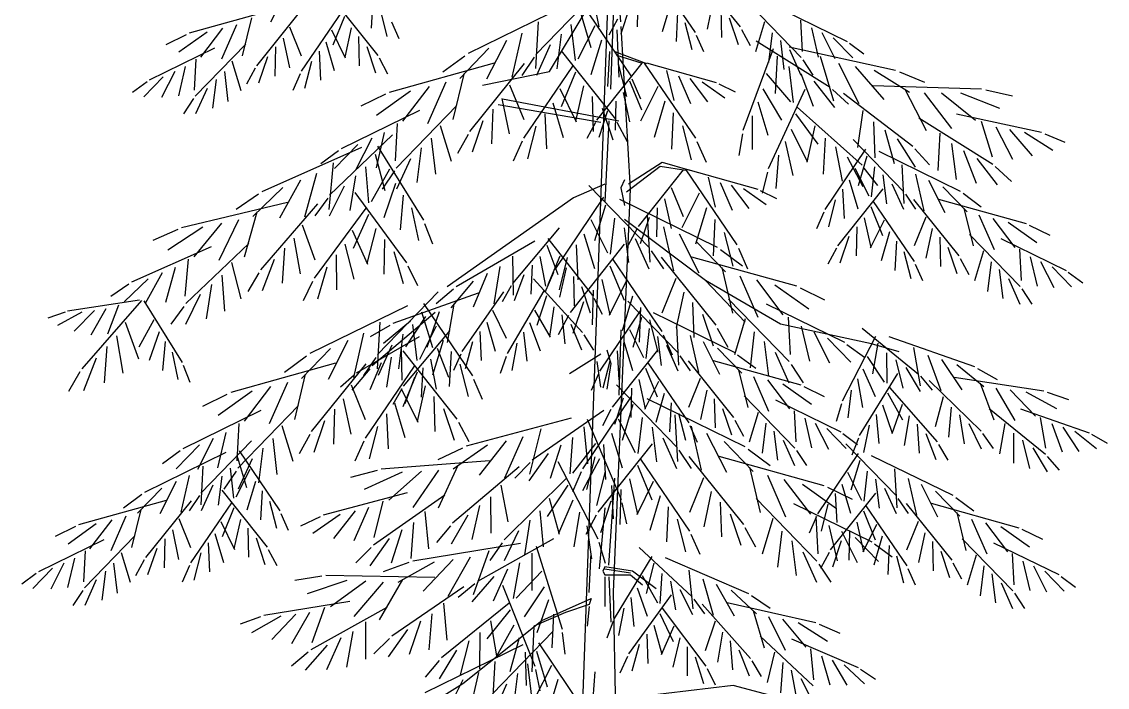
# Model space of a CAD drawing. Extents: x 128.8 to 141.8, y 43.7 to 68.9.
# Drawn here: x 129.47 to 140.26, y 50.96 to 57.57 of the extents above; entities that cross this region are included whole.
import ezdxf

# ---------------------------------------------------------------- set-up
doc = ezdxf.new("R2010")
doc.units = 0
doc.header["$LTSCALE"] = 0.5
doc.header["$MEASUREMENT"] = 0
doc.layers.get('0').update_dxf_attribs({"linetype": 'CONTINUOUS'})

msp = doc.modelspace()

# ---------------------------------------------------------------- linework, layer by layer
for p, q in [((134.8, 43.825), (135.371, 59.742)), ((135.426, 57.566), (135.348, 58.605)), ((135.759, 58.057), (136.167, 57.461)), ((136.159, 58.078), (136.612, 57.516)), ((135.328, 56.899), (135.367, 57.997)), ((132.11, 57.885), (131.946, 57.562)), ((135.186, 57.865), (134.583, 57.244)), ((132.563, 57.799), (133.012, 57.234)), ((132.964, 57.793), (132.948, 57.504)), ((134.883, 57.728), (133.91, 57.253)), ((135.041, 57.749), (135.525, 57.031)), ((135.166, 57.73), (135.209, 57.517)), ((135.515, 57.708), (135.427, 57.446)), ((135.597, 57.805), (135.589, 57.516)), ((135.923, 57.754), (135.838, 57.467)), ((136.346, 57.788), (136.284, 57.495)), ((136.718, 57.73), (137.22, 57.212)), ((132.008, 57.697), (131.139, 57.454)), ((131.757, 57.606), (131.666, 57.23)), ((132.258, 57.693), (131.806, 57.131)), ((132.659, 57.672), (132.251, 57.077)), ((132.683, 57.621), (132.566, 57.335)), ((133.037, 57.69), (133.104, 57.421)), ((134.72, 57.075), (135.073, 57.664)), ((135.022, 57.668), (135.129, 57.312)), ((135.989, 57.662), (135.976, 57.373)), ((136.42, 57.701), (136.429, 57.412)), ((136.502, 57.605), (136.592, 57.343)), ((137.028, 57.69), (137.676, 57.373)), ((131.47, 57.504), (131.25, 57.216)), ((131.608, 57.538), (131.459, 57.195)), ((132.137, 57.517), (132.253, 57.23)), ((132.552, 57.487), (132.69, 57.21)), ((132.748, 57.508), (132.684, 57.215)), ((133.15, 57.566), (133.222, 57.4)), ((134.606, 57.566), (134.581, 57.102)), ((134.931, 57.54), (134.973, 57.183)), ((135.168, 57.526), (135, 57.195)), ((135.393, 57.593), (135.308, 57.434)), ((135.387, 57.487), (135.407, 57.017)), ((135.427, 57.521), (135.52, 55.905)), ((136.064, 57.559), (136.133, 57.291)), ((136.625, 57.49), (136.711, 57.332)), ((136.855, 57.566), (136.766, 57.27)), ((137.212, 57.582), (137.229, 57.273)), ((137.32, 57.507), (137.387, 57.215)), ((131.109, 57.438), (130.906, 57.339)), ((131.316, 57.465), (131.035, 57.264)), ((132.072, 57.404), (132.134, 57.11)), ((132.821, 57.421), (132.829, 57.131)), ((134.29, 57.383), (134.093, 56.996)), ((134.445, 57.454), (134.344, 57.016)), ((134.833, 57.444), (134.79, 57.1)), ((135.235, 57.384), (135.13, 57.04)), ((136.177, 57.435), (136.25, 57.271)), ((136.772, 57.379), (137.506, 56.919)), ((136.93, 57.459), (136.895, 57.162)), ((137.012, 57.38), (137.048, 57.092)), ((137.423, 57.46), (137.554, 57.202)), ((137.538, 57.407), (137.731, 57.208)), ((131.39, 57.305), (130.742, 56.988)), ((131.7, 57.345), (131.198, 56.828)), ((131.998, 57.317), (131.989, 57.027)), ((132.429, 57.277), (132.442, 56.988)), ((132.495, 57.369), (132.58, 57.082)), ((132.903, 57.323), (132.991, 57.061)), ((134.117, 57.304), (133.828, 57.005)), ((134.725, 57.338), (134.588, 57.035)), ((134.834, 57.279), (135.373, 56.601)), ((135.314, 57.273), (135.296, 56.926)), ((135.367, 57.271), (135.681, 57.154)), ((136.941, 57.3), (136.641, 56.488)), ((137.099, 57.318), (138.157, 57.088)), ((137.102, 57.291), (137.216, 57.038)), ((137.698, 57.356), (137.843, 57.248)), ((131.206, 57.197), (131.189, 56.888)), ((131.563, 57.181), (131.652, 56.885)), ((131.916, 57.22), (131.826, 56.958)), ((132.354, 57.174), (132.285, 56.906)), ((133.025, 57.209), (133.11, 57.049)), ((133.878, 57.226), (133.66, 57.066)), ((134.565, 57.215), (134.445, 57.035)), ((135.642, 57.154), (135.387, 57.232)), ((136.979, 57.226), (136.959, 56.856)), ((137.235, 57.189), (137.336, 57.038)), ((137.407, 57.226), (137.541, 56.782)), ((130.995, 57.075), (130.864, 56.817)), ((131.098, 57.122), (131.031, 56.831)), ((131.488, 57.075), (131.523, 56.777)), ((131.793, 57.106), (131.707, 56.947)), ((134.168, 57.157), (133.125, 56.866)), ((134.468, 57.152), (133.925, 56.478)), ((134.054, 56.938), (134.72, 57.075)), ((134.948, 57.128), (134.459, 56.413)), ((134.978, 57.067), (134.836, 56.724)), ((135.635, 57.157), (135.186, 56.592)), ((135.402, 57.149), (135.483, 56.826)), ((135.66, 57.156), (136.17, 56.412)), ((135.681, 57.158), (136.376, 56.964)), ((135.882, 57.085), (135.955, 56.784)), ((137.097, 57.124), (137.141, 56.767)), ((137.589, 57.156), (137.792, 56.755)), ((137.757, 57.124), (138.04, 56.795)), ((137.944, 57.088), (138.295, 56.867)), ((138.195, 57.07), (138.445, 56.966)), ((130.72, 56.971), (130.575, 56.864)), ((130.88, 57.022), (130.687, 56.823)), ((131.406, 56.995), (131.37, 56.708)), ((132.241, 57.051), (132.168, 56.886)), ((133.688, 56.967), (133.508, 56.555)), ((133.866, 57.048), (133.757, 56.597)), ((135.515, 56.98), (135.633, 56.694)), ((135.537, 57), (135.624, 56.801)), ((136.001, 57.031), (136.121, 56.756)), ((136.112, 57.003), (136.287, 56.773)), ((136.235, 56.972), (136.46, 56.811)), ((136.401, 56.951), (136.563, 56.872)), ((136.87, 57.053), (137.112, 56.772)), ((137.215, 57.054), (137.339, 56.73)), ((137.346, 56.977), (137.55, 56.715)), ((131.316, 56.906), (131.202, 56.654)), ((133.088, 56.847), (132.844, 56.728)), ((133.337, 56.879), (132.999, 56.638)), ((133.522, 56.925), (133.258, 56.581)), ((134.322, 56.941), (134.462, 56.597)), ((134.82, 56.906), (134.985, 56.573)), ((135.055, 56.931), (134.978, 56.579)), ((135.45, 56.866), (135.515, 56.574)), ((135.794, 56.925), (135.622, 56.579)), ((136.839, 56.9), (137.023, 56.591)), ((137.254, 56.894), (136.892, 56.107)), ((137.53, 56.895), (137.689, 56.749)), ((137.639, 56.858), (138.327, 56.332)), ((137.93, 56.934), (139.011, 56.9)), ((138.249, 56.899), (138.462, 56.487)), ((138.441, 56.863), (138.714, 56.506)), ((138.612, 56.863), (138.95, 56.59)), ((138.802, 56.861), (139.188, 56.708)), ((139.052, 56.89), (139.317, 56.832)), ((131.183, 56.804), (131.082, 56.654)), ((133.798, 56.736), (133.195, 56.114)), ((135.23, 56.566), (134.21, 56.742)), ((134.244, 56.805), (134.319, 56.454)), ((134.25, 56.801), (135.407, 56.585)), ((134.752, 56.764), (134.854, 56.419)), ((135.143, 56.826), (135.152, 56.479)), ((135.377, 56.779), (135.37, 56.49)), ((135.865, 56.778), (135.758, 56.418)), ((136.789, 56.773), (136.889, 56.44)), ((133.426, 56.687), (132.648, 56.307)), ((134.155, 56.701), (134.144, 56.354)), ((134.672, 56.653), (134.688, 56.307)), ((135.296, 56.682), (135.208, 56.419)), ((135.241, 56.709), (135.347, 56.394)), ((135.948, 56.662), (135.932, 56.301)), ((136.733, 56.632), (136.731, 56.299)), ((137.164, 56.653), (137.383, 56.353)), ((137.178, 56.719), (137.824, 56.142)), ((137.831, 56.687), (137.778, 56.32)), ((138.762, 56.654), (139.608, 56.47)), ((133.204, 56.558), (133.185, 56.187)), ((133.633, 56.538), (133.74, 56.183)), ((134.057, 56.585), (133.949, 56.271)), ((134.583, 56.53), (134.5, 56.208)), ((135.174, 56.567), (135.089, 56.408)), ((135.309, 56.585), (135.269, 55.781)), ((135.387, 56.571), (135.489, 56.38)), ((136.041, 56.534), (136.127, 56.198)), ((137.356, 56.534), (137.275, 56.172)), ((137.939, 56.574), (137.95, 56.215)), ((138.389, 56.612), (139.123, 56.153)), ((139.008, 56.581), (139.115, 56.226)), ((139.154, 56.525), (139.317, 56.204)), ((133.159, 56.444), (132.533, 55.845)), ((132.952, 56.411), (132.794, 56.101)), ((133.076, 56.468), (132.995, 56.118)), ((133.543, 56.411), (133.585, 56.053)), ((133.91, 56.448), (133.806, 56.258)), ((136.637, 56.455), (136.6, 56.241)), ((137.121, 56.502), (137.28, 56.18)), ((137.456, 56.413), (137.439, 56.054)), ((138.05, 56.494), (138.144, 56.159)), ((138.596, 56.46), (138.577, 56.089)), ((139.288, 56.499), (139.515, 56.236)), ((139.438, 56.47), (139.719, 56.293)), ((139.639, 56.456), (139.838, 56.373)), ((132.851, 56.318), (131.862, 55.879)), ((132.813, 56.348), (132.582, 56.109)), ((133.01, 56.333), (133.467, 55.597)), ((133.445, 56.315), (133.402, 55.97)), ((134.447, 56.382), (134.359, 56.184)), ((136.183, 56.379), (136.275, 56.173)), ((137.061, 56.38), (137.135, 56.04)), ((137.858, 56.301), (137.454, 55.702)), ((137.56, 56.325), (137.627, 55.984)), ((137.736, 56.397), (138.239, 55.88)), ((138.173, 56.405), (138.353, 56.125)), ((138.349, 56.306), (138.495, 56.146)), ((138.714, 56.358), (138.759, 56.001)), ((132.622, 56.286), (132.447, 56.157)), ((132.988, 56.253), (133.081, 55.893)), ((133.336, 56.208), (133.2, 55.905)), ((136.994, 56.243), (136.966, 55.912)), ((137.676, 56.226), (137.833, 55.933)), ((137.873, 56.233), (137.784, 55.937)), ((137.989, 56.283), (138.799, 55.887)), ((138.832, 56.288), (138.956, 55.964)), ((138.963, 56.21), (139.167, 55.949)), ((132.568, 56.166), (132.526, 55.704)), ((132.892, 56.128), (132.921, 55.77)), ((133.128, 56.105), (132.948, 55.781)), ((133.177, 56.086), (133.057, 55.906)), ((135.485, 55.879), (135.818, 56.134)), ((135.505, 55.958), (135.838, 56.173)), ((136.047, 56.098), (135.598, 55.533)), ((135.818, 56.134), (136.073, 56.095)), ((135.838, 56.173), (136.113, 56.095)), ((136.072, 56.098), (136.581, 55.353)), ((136.093, 56.099), (136.788, 55.905)), ((137.752, 56.115), (137.891, 55.839)), ((137.843, 56.114), (137.976, 55.943)), ((137.949, 56.127), (137.914, 55.829)), ((138.22, 56.148), (138.24, 55.762)), ((139.147, 56.129), (139.307, 55.983)), ((132.246, 55.995), (132.035, 55.616)), ((132.404, 56.06), (132.286, 55.627)), ((132.791, 56.037), (132.735, 55.694)), ((135.465, 55.997), (135.426, 55.918)), ((136.294, 56.026), (136.366, 55.725)), ((136.885, 56.074), (136.831, 55.864)), ((137.696, 55.997), (137.783, 55.71)), ((138.03, 56.047), (138.066, 55.76)), ((138.354, 56.055), (138.438, 55.69)), ((138.483, 55.996), (138.647, 55.673)), ((132.07, 55.923), (131.77, 55.635)), ((132.679, 55.934), (132.531, 55.636)), ((132.785, 55.871), (133.298, 55.174)), ((133.19, 55.961), (133.073, 55.621)), ((135.269, 55.955), (134.956, 55.818)), ((135.109, 55.943), (135.713, 55.322)), ((135.52, 55.905), (135.352, 51.906)), ((135.426, 55.918), (135.465, 55.742)), ((135.927, 55.921), (136.045, 55.635)), ((136.413, 55.972), (136.533, 55.697)), ((136.523, 55.944), (136.699, 55.714)), ((136.646, 55.913), (136.872, 55.752)), ((136.813, 55.892), (136.975, 55.813)), ((138.03, 55.909), (137.581, 55.344)), ((137.63, 55.904), (137.645, 55.615)), ((138.121, 55.958), (138.234, 55.706)), ((138.627, 55.93), (138.868, 55.681)), ((132.115, 55.774), (131.062, 55.523)), ((131.828, 55.855), (131.604, 55.702)), ((132.515, 55.817), (132.388, 55.642)), ((133.265, 55.847), (133.234, 55.501)), ((134.956, 55.818), (133.701, 54.936)), ((135.255, 55.827), (134.771, 55.109)), ((135.413, 55.806), (136.385, 55.331)), ((135.862, 55.808), (135.926, 55.515)), ((136.206, 55.866), (136.034, 55.52)), ((137.556, 55.801), (137.489, 55.532)), ((137.935, 55.783), (138.342, 55.188)), ((138.254, 55.856), (138.354, 55.706)), ((138.335, 55.804), (138.787, 55.242)), ((138.585, 55.807), (139.454, 55.565)), ((138.827, 55.865), (139.008, 55.731)), ((131.81, 55.676), (131.684, 55.23)), ((132.415, 55.758), (131.847, 55.105)), ((132.894, 55.716), (132.379, 55.02)), ((132.921, 55.654), (132.767, 55.316)), ((133.349, 55.72), (133.417, 55.395)), ((135.274, 55.746), (135.167, 55.391)), ((135.789, 55.72), (135.782, 55.431)), ((136.277, 55.719), (136.17, 55.36)), ((137.444, 55.676), (137.371, 55.511)), ((137.91, 55.732), (138.028, 55.446)), ((138.836, 55.716), (138.927, 55.341)), ((131.461, 55.567), (131.185, 55.232)), ((131.628, 55.602), (131.433, 55.197)), ((132.262, 55.552), (132.388, 55.203)), ((133.478, 55.566), (133.557, 55.364)), ((135.128, 55.604), (135.296, 55.273)), ((135.365, 55.618), (135.322, 55.261)), ((136.269, 54.997), (135.465, 55.605)), ((135.708, 55.623), (135.619, 55.361)), ((135.69, 55.644), (135.714, 55.181)), ((136.36, 55.603), (136.343, 55.242)), ((137.845, 55.619), (137.91, 55.326)), ((138.042, 55.598), (137.904, 55.321)), ((138.456, 55.627), (138.34, 55.341)), ((138.985, 55.649), (139.135, 55.306)), ((139.123, 55.614), (139.343, 55.327)), ((139.277, 55.576), (139.559, 55.375)), ((139.485, 55.549), (139.688, 55.45)), ((131.025, 55.505), (130.777, 55.395)), ((131.275, 55.528), (130.928, 55.299)), ((132.757, 55.499), (132.91, 55.16)), ((132.994, 55.515), (132.904, 55.167)), ((134.816, 55.522), (134.351, 54.97)), ((135.061, 55.462), (135.165, 55.118)), ((135.462, 55.523), (135.505, 55.178)), ((135.586, 55.508), (135.501, 55.349)), ((135.85, 55.532), (135.952, 55.094)), ((136.006, 55.461), (136.202, 55.074)), ((136.453, 55.475), (136.539, 55.14)), ((137.772, 55.532), (137.765, 55.242)), ((138.098, 55.48), (138.013, 55.193)), ((138.521, 55.514), (138.459, 55.221)), ((138.893, 55.456), (139.396, 54.938)), ((131.356, 55.333), (130.565, 54.982)), ((131.73, 55.367), (131.104, 54.769)), ((132.178, 55.42), (132.24, 55.066)), ((132.684, 55.36), (132.774, 55.012)), ((133.078, 55.407), (133.074, 55.06)), ((134.572, 55.39), (133.792, 54.937)), ((134.691, 55.348), (134.801, 55.059)), ((134.702, 55.417), (135.147, 54.849)), ((135.462, 55.358), (134.923, 54.68)), ((134.982, 55.351), (135, 55.004)), ((135.571, 55.416), (135.707, 55.113)), ((136.179, 55.382), (136.467, 55.083)), ((137.691, 55.434), (137.603, 55.172)), ((138.165, 55.388), (138.151, 55.099)), ((138.595, 55.428), (138.604, 55.138)), ((138.677, 55.331), (138.767, 55.069)), ((139.203, 55.416), (139.851, 55.099)), ((132.086, 55.319), (132.062, 54.973)), ((132.6, 55.252), (132.603, 54.905)), ((133.171, 55.287), (133.265, 54.968)), ((134.351, 55.239), (134.358, 54.852)), ((134.623, 55.237), (134.679, 54.942)), ((134.821, 55.239), (134.701, 54.954)), ((134.893, 55.227), (134.813, 54.905)), ((135.73, 55.293), (135.851, 55.113)), ((135.828, 55.231), (136.371, 54.556)), ((136.128, 55.235), (137.171, 54.945)), ((136.418, 55.305), (136.636, 55.144)), ((136.595, 55.321), (136.686, 55.114)), ((137.569, 55.319), (137.484, 55.16)), ((138.239, 55.285), (138.308, 55.017)), ((139.03, 55.292), (138.941, 54.996)), ((139.388, 55.308), (139.404, 54.999)), ((139.495, 55.233), (139.563, 54.941)), ((130.998, 55.127), (130.904, 54.78)), ((131.13, 55.211), (131.096, 54.842)), ((131.558, 55.176), (131.652, 54.817)), ((131.983, 55.207), (131.864, 54.897)), ((132.507, 55.132), (132.412, 54.814)), ((133.312, 55.143), (133.407, 54.948)), ((134.224, 55.136), (134.166, 54.766)), ((134.548, 55.151), (134.532, 54.862)), ((134.885, 55.125), (134.818, 54.833)), ((135.318, 55.145), (135.459, 54.802)), ((135.347, 55.206), (135.836, 54.491)), ((136.43, 55.126), (136.538, 54.675)), ((138.352, 55.162), (138.426, 54.997)), ((138.8, 55.217), (138.886, 55.058)), ((139.106, 55.185), (139.071, 54.888)), ((139.598, 55.186), (139.729, 54.928)), ((139.714, 55.133), (139.906, 54.934)), ((130.731, 55.016), (130.492, 54.786)), ((130.872, 55.075), (130.703, 54.771)), ((131.463, 55.052), (131.491, 54.693)), ((131.831, 55.075), (131.721, 54.889)), ((134.099, 55.068), (133.959, 54.735)), ((134.464, 55.056), (134.368, 54.796)), ((134.558, 55.014), (135.046, 54.483)), ((134.758, 55.078), (134.671, 54.88)), ((134.957, 55.037), (134.963, 54.748)), ((135.24, 55.009), (135.317, 54.658)), ((135.973, 55.019), (135.834, 54.675)), ((136.608, 55.045), (136.788, 54.633)), ((139.187, 55.106), (139.223, 54.819)), ((139.278, 55.017), (139.391, 54.764)), ((139.873, 55.082), (140.019, 54.974)), ((130.538, 54.962), (130.359, 54.84)), ((131.361, 54.96), (131.306, 54.617)), ((132.365, 54.989), (132.27, 54.795)), ((133.766, 54.914), (133.594, 54.767)), ((133.96, 54.992), (133.738, 54.726)), ((134.338, 54.945), (134.249, 54.788)), ((135.038, 54.939), (135.124, 54.676)), ((135.152, 54.904), (135.143, 54.557)), ((135.476, 54.984), (135.31, 54.652)), ((137.015, 54.565), (136.269, 54.997)), ((136.269, 54.997), (136.662, 54.585)), ((136.774, 55.004), (137.038, 54.659)), ((136.958, 54.957), (137.296, 54.716)), ((137.208, 54.925), (137.451, 54.807)), ((139.411, 54.915), (139.511, 54.765)), ((130.644, 54.804), (129.931, 54.693)), ((130.664, 54.8), (130.071, 54.121)), ((130.689, 54.798), (131.069, 54.184)), ((131.249, 54.858), (131.101, 54.56)), ((133.613, 54.885), (133.01, 54.264)), ((134.011, 54.873), (133.162, 54.57)), ((134.261, 54.887), (133.849, 54.294)), ((134.662, 54.895), (134.298, 54.272)), ((134.69, 54.846), (134.593, 54.552)), ((135.159, 54.823), (135.243, 54.664)), ((135.544, 54.843), (135.441, 54.498)), ((135.497, 54.794), (136, 54.276)), ((136.052, 54.884), (135.977, 54.532)), ((136.498, 54.814), (137.101, 54.193)), ((129.905, 54.683), (129.734, 54.624)), ((130.072, 54.685), (129.83, 54.552)), ((130.198, 54.701), (129.997, 54.494)), ((130.311, 54.716), (130.16, 54.457)), ((130.436, 54.755), (130.328, 54.465)), ((131.085, 54.741), (130.958, 54.565)), ((133.309, 54.748), (132.337, 54.273)), ((132.956, 54.154), (133.583, 54.683)), ((133.448, 54.688), (133.555, 54.332)), ((133.467, 54.769), (133.952, 54.051)), ((133.623, 54.687), (133.499, 54.334)), ((133.767, 54.764), (133.703, 54.383)), ((134.153, 54.703), (134.289, 54.425)), ((134.568, 54.703), (134.725, 54.436)), ((134.763, 54.737), (134.719, 54.441)), ((135.055, 54.788), (134.949, 54.473)), ((135.618, 54.697), (135.215, 54.099)), ((135.624, 54.732), (135.608, 54.385)), ((136.14, 54.779), (136.151, 54.432)), ((136.87, 54.766), (137.648, 54.385)), ((130.504, 54.586), (130.635, 54.222)), ((130.788, 54.608), (130.637, 54.338)), ((133.032, 54.586), (133.008, 54.122)), ((133.337, 54.593), (133.071, 54.372)), ((133.488, 54.642), (133.289, 54.34)), ((134.095, 54.585), (134.179, 54.297)), ((134.52, 54.581), (134.626, 54.301)), ((134.908, 54.65), (134.806, 54.459)), ((134.842, 54.656), (134.87, 54.368)), ((135.634, 54.63), (135.545, 54.333)), ((135.713, 54.608), (135.796, 54.287)), ((135.75, 54.68), (136.56, 54.283)), ((136.239, 54.663), (136.346, 54.349)), ((136.662, 54.617), (136.555, 54.261)), ((137.091, 54.636), (137.111, 54.265)), ((130.839, 54.488), (130.741, 54.204)), ((132.872, 54.474), (132.77, 54.036)), ((133.132, 54.551), (132.937, 54.438)), ((133.729, 54.501), (133.264, 53.949)), ((133.358, 54.56), (133.4, 54.203)), ((133.594, 54.546), (133.427, 54.215)), ((134.028, 54.493), (134.039, 54.204)), ((134.46, 54.484), (134.494, 54.197)), ((134.93, 54.564), (135.036, 54.309)), ((135.426, 54.507), (135.407, 53.86)), ((135.512, 54.511), (135.652, 54.235)), ((135.71, 54.523), (135.675, 54.225)), ((135.981, 54.544), (136.001, 54.158)), ((136.386, 54.526), (136.489, 54.336)), ((136.753, 54.489), (136.711, 54.132)), ((137.917, 54.369), (137.015, 54.565)), ((137.22, 54.546), (137.301, 54.196)), ((137.344, 54.49), (137.501, 54.18)), ((137.825, 54.524), (138.385, 54.07)), ((130.417, 54.448), (130.48, 54.079)), ((130.901, 54.392), (130.875, 54.104)), ((132.716, 54.403), (132.52, 54.016)), ((133.423, 54.439), (132.798, 54.077)), ((133.26, 54.464), (133.217, 54.12)), ((133.661, 54.404), (133.557, 54.06)), ((133.953, 54.391), (133.882, 54.123)), ((134.393, 54.376), (134.344, 54.104)), ((135.06, 54.458), (135.156, 54.306)), ((135.457, 54.393), (135.544, 54.106)), ((135.791, 54.443), (135.827, 54.156)), ((135.849, 54.46), (135.937, 54.262)), ((136.115, 54.451), (136.199, 54.086)), ((136.244, 54.392), (136.408, 54.069)), ((136.851, 54.393), (136.894, 54.049)), ((137.482, 54.426), (137.713, 54.187)), ((137.957, 54.442), (137.627, 53.8)), ((137.674, 54.364), (137.848, 54.236)), ((138.191, 54.291), (137.917, 54.369)), ((137.98, 54.377), (137.927, 54.072)), ((138.089, 54.441), (138.941, 54.144)), ((130.32, 54.343), (130.294, 53.983)), ((130.971, 54.286), (131.027, 54.015)), ((132.543, 54.324), (132.255, 54.025)), ((133.151, 54.358), (133.015, 54.055)), ((133.246, 54.318), (133.252, 54.008)), ((133.26, 54.299), (133.799, 53.621)), ((133.604, 54.327), (133.714, 54.038)), ((133.74, 54.293), (133.722, 53.946)), ((133.839, 54.268), (133.764, 54.104)), ((134.916, 54.075), (135.23, 54.271)), ((135.289, 54.311), (135.328, 54.173)), ((135.791, 54.306), (135.342, 53.741)), ((135.391, 54.3), (135.406, 54.011)), ((135.882, 54.355), (135.995, 54.102)), ((136.014, 54.252), (136.115, 54.102)), ((136.388, 54.326), (136.629, 54.077)), ((136.588, 54.262), (136.769, 54.128)), ((136.959, 54.287), (137.095, 53.984)), ((138.068, 54.28), (138.069, 53.98)), ((138.334, 54.334), (138.401, 53.953)), ((138.478, 54.257), (138.606, 53.905)), ((130.213, 54.227), (130.088, 53.904)), ((131.078, 54.158), (131.144, 53.989)), ((132.594, 54.177), (131.552, 53.886)), ((132.304, 54.246), (132.086, 54.086)), ((132.894, 54.172), (132.351, 53.498)), ((132.992, 54.235), (132.871, 54.055)), ((133.375, 54.148), (132.886, 53.433)), ((133.045, 54.181), (132.932, 53.914)), ((133.144, 54.236), (133.098, 53.94)), ((133.536, 54.216), (133.592, 53.921)), ((133.829, 54.169), (133.91, 53.846)), ((134.289, 54.245), (134.228, 54.076)), ((135.23, 53.938), (135.191, 54.193)), ((135.317, 54.197), (135.25, 53.928)), ((135.328, 54.173), (135.289, 53.918)), ((135.695, 54.18), (136.103, 53.584)), ((136.096, 54.2), (136.548, 53.638)), ((136.346, 54.204), (137.215, 53.962)), ((137.119, 54.164), (137.239, 53.984)), ((137.874, 54.245), (138.045, 53.988)), ((138.158, 54.211), (138.228, 53.93)), ((138.614, 54.214), (138.815, 53.913)), ((138.765, 54.165), (139.033, 53.947)), ((130.054, 54.09), (129.939, 53.896)), ((132.292, 54.068), (132.184, 53.617)), ((132.778, 54.058), (132.641, 53.94)), ((132.933, 54.12), (132.756, 53.908)), ((133.404, 54.087), (133.263, 53.744)), ((133.376, 54.035), (133.281, 53.775)), ((133.46, 54.13), (133.445, 53.841)), ((135.204, 54.073), (135.132, 53.907)), ((135.671, 54.129), (135.789, 53.843)), ((136.597, 54.113), (136.688, 53.737)), ((136.746, 54.046), (136.896, 53.702)), ((138.175, 54.074), (137.796, 53.46)), ((137.832, 54.121), (137.953, 53.847)), ((138.259, 54.133), (138.402, 53.896)), ((138.403, 54.048), (138.52, 53.911)), ((138.738, 54.039), (139.629, 53.902)), ((138.971, 54.125), (139.167, 54.014)), ((131.948, 53.945), (131.685, 53.601)), ((132.114, 53.987), (131.934, 53.575)), ((132.749, 53.961), (132.888, 53.617)), ((133.482, 53.951), (133.405, 53.599)), ((133.964, 54.02), (134.051, 53.821)), ((135.384, 53.963), (135.987, 53.341)), ((135.533, 53.928), (135.525, 53.639)), ((135.606, 54.015), (135.67, 53.723)), ((135.803, 53.994), (135.664, 53.718)), ((136.217, 54.024), (136.101, 53.737)), ((136.884, 54.011), (137.104, 53.723)), ((137.038, 53.972), (137.32, 53.771)), ((137.246, 53.945), (137.449, 53.847)), ((137.778, 54.021), (137.827, 53.736)), ((138.095, 53.937), (138.57, 53.395)), ((138.49, 54.006), (139.006, 53.502)), ((138.998, 53.979), (139.133, 53.616)), ((139.154, 53.93), (139.343, 53.607)), ((131.514, 53.867), (131.271, 53.748)), ((131.764, 53.899), (131.426, 53.658)), ((132.67, 53.825), (132.745, 53.474)), ((133.251, 53.924), (133.162, 53.767)), ((133.246, 53.926), (133.412, 53.593)), ((133.57, 53.846), (133.579, 53.499)), ((135.53, 53.847), (135.045, 53.129)), ((135.451, 53.831), (135.363, 53.568)), ((135.687, 53.826), (136.66, 53.35)), ((135.859, 53.877), (135.774, 53.589)), ((136.282, 53.911), (136.22, 53.618)), ((136.356, 53.824), (136.365, 53.535)), ((136.654, 53.853), (137.157, 53.335)), ((137.717, 53.91), (137.682, 53.635)), ((138.076, 53.884), (138.227, 53.614)), ((138.631, 53.845), (138.55, 53.546)), ((139.295, 53.912), (139.548, 53.653)), ((139.452, 53.892), (139.756, 53.726)), ((139.662, 53.89), (139.875, 53.816)), ((132.224, 53.756), (131.621, 53.134)), ((132.582, 53.721), (132.571, 53.374)), ((133.179, 53.784), (133.281, 53.439)), ((133.667, 53.729), (133.773, 53.414)), ((135.329, 53.716), (135.244, 53.556)), ((135.548, 53.766), (135.442, 53.41)), ((135.926, 53.784), (135.912, 53.495)), ((136.438, 53.727), (136.528, 53.465)), ((136.964, 53.813), (137.612, 53.495)), ((137.62, 53.773), (137.568, 53.6)), ((138.026, 53.764), (138.124, 53.481)), ((138.223, 53.766), (138.119, 53.475)), ((138.71, 53.741), (138.683, 53.442)), ((139.086, 53.727), (139.646, 53.273)), ((139.398, 53.724), (140.08, 53.487)), ((131.852, 53.707), (131.075, 53.327)), ((132.483, 53.605), (132.376, 53.291)), ((133.098, 53.673), (133.115, 53.327)), ((134.935, 53.632), (133.89, 53.352)), ((135.259, 53.709), (134.548, 53.214)), ((135.094, 53.622), (135.432, 52.825)), ((135.402, 53.624), (135.57, 53.292)), ((135.639, 53.638), (135.597, 53.281)), ((135.964, 53.664), (135.989, 53.2)), ((136, 53.681), (136.069, 53.413)), ((136.561, 53.613), (136.647, 53.454)), ((136.791, 53.688), (136.702, 53.392)), ((137.149, 53.704), (137.165, 53.395)), ((137.256, 53.63), (137.323, 53.338)), ((137.963, 53.668), (137.991, 53.38)), ((138.293, 53.656), (138.243, 53.361)), ((138.793, 53.663), (138.837, 53.377)), ((139.594, 53.639), (139.647, 53.334)), ((131.631, 53.578), (131.611, 53.207)), ((132.06, 53.558), (132.167, 53.203)), ((133.009, 53.55), (132.927, 53.228)), ((133.814, 53.591), (133.916, 53.4)), ((134.632, 53.526), (134.519, 53.076)), ((135.06, 53.547), (135.097, 53.177)), ((135.737, 53.542), (135.78, 53.198)), ((136.113, 53.558), (136.187, 53.393)), ((136.125, 53.552), (136.226, 53.114)), ((136.867, 53.582), (136.831, 53.284)), ((136.948, 53.502), (136.984, 53.215)), ((137.359, 53.582), (137.49, 53.324)), ((137.475, 53.529), (137.667, 53.33)), ((137.894, 53.562), (137.838, 53.291)), ((138.371, 53.572), (138.392, 53.284)), ((138.886, 53.577), (139.006, 53.328)), ((139.241, 53.58), (139.188, 53.276)), ((139.709, 53.578), (139.812, 53.296)), ((139.818, 53.543), (139.979, 53.302)), ((139.939, 53.504), (140.153, 53.329)), ((131.378, 53.431), (131.221, 53.121)), ((131.757, 53.405), (131.255, 52.887)), ((131.502, 53.488), (131.421, 53.138)), ((131.969, 53.431), (132.011, 53.073)), ((132.336, 53.468), (132.233, 53.278)), ((132.873, 53.402), (132.785, 53.204)), ((134.287, 53.407), (134.02, 53.065)), ((134.453, 53.447), (134.27, 53.037)), ((134.947, 53.439), (134.919, 53.08)), ((135.336, 53.482), (135.44, 53.138)), ((135.845, 53.436), (135.982, 53.133)), ((136.28, 53.481), (136.477, 53.094)), ((136.453, 53.401), (136.742, 53.103)), ((137.039, 53.413), (137.152, 53.161)), ((137.634, 53.478), (137.779, 53.371)), ((137.787, 53.433), (137.721, 53.265)), ((138.456, 53.479), (138.557, 53.221)), ((139.022, 53.478), (139.126, 53.331)), ((139.329, 53.484), (139.33, 53.184)), ((139.419, 53.414), (139.489, 53.133)), ((140.103, 53.472), (140.26, 53.383)), ((131.504, 53.291), (130.694, 52.895)), ((131.048, 53.306), (130.874, 53.177)), ((131.24, 53.368), (131.009, 53.129)), ((131.636, 53.308), (132.04, 52.71)), ((131.872, 53.335), (131.828, 52.99)), ((133.853, 53.333), (133.608, 53.217)), ((134.102, 53.363), (133.762, 53.125)), ((134.832, 53.364), (134.724, 53.034)), ((135.176, 53.379), (134.948, 53.086)), ((135.737, 53.377), (135.198, 52.699)), ((135.256, 53.371), (135.274, 53.024)), ((136.005, 53.313), (136.125, 53.133)), ((136.693, 53.324), (136.91, 53.163)), ((137.171, 53.311), (137.272, 53.161)), ((137.664, 53.376), (138.166, 52.859)), ((138.584, 53.37), (138.676, 53.215)), ((139.52, 53.337), (139.663, 53.1)), ((131.62, 53.241), (131.709, 52.944)), ((131.763, 53.228), (131.627, 52.925)), ((134.124, 53.209), (133.045, 53.124)), ((134.525, 53.19), (134.373, 53.036)), ((134.705, 53.28), (134.513, 53.009)), ((134.801, 53.201), (135.2, 52.433)), ((135.215, 53.227), (135.046, 52.909)), ((135.168, 53.247), (135.087, 52.924)), ((135.622, 53.226), (136.111, 52.511)), ((136.102, 53.25), (136.645, 52.576)), ((136.402, 53.255), (137.445, 52.964)), ((137.785, 53.28), (137.381, 52.681)), ((137.801, 53.212), (137.712, 52.916)), ((137.916, 53.262), (138.727, 52.866)), ((139.664, 53.251), (139.781, 53.114)), ((131.274, 53.156), (131.253, 52.77)), ((131.604, 53.106), (131.483, 52.926)), ((131.545, 53.134), (131.58, 52.837)), ((131.742, 53.122), (131.602, 52.846)), ((133.005, 53.112), (132.743, 53.042)), ((133.256, 53.096), (132.878, 52.924)), ((133.446, 53.106), (133.121, 52.818)), ((133.616, 53.115), (133.361, 52.745)), ((133.807, 53.16), (133.614, 52.738)), ((134.418, 53.147), (133.755, 52.589)), ((135.033, 53.098), (134.946, 52.899)), ((135.271, 53.103), (135.187, 52.766)), ((135.592, 53.165), (135.734, 52.821)), ((136.704, 53.146), (136.813, 52.695)), ((136.883, 53.065), (137.062, 52.653)), ((137.679, 53.094), (137.819, 52.818)), ((137.876, 53.106), (137.841, 52.808)), ((138.147, 53.127), (138.168, 52.741)), ((131.01, 53.003), (130.846, 52.681)), ((131.14, 53.062), (131.055, 52.697)), ((131.373, 52.966), (131.259, 52.713)), ((131.463, 53.055), (131.427, 52.767)), ((131.797, 53.004), (131.711, 52.717)), ((134.234, 52.967), (134.305, 52.603)), ((134.884, 53.031), (134.267, 52.423)), ((134.902, 52.965), (134.697, 52.655)), ((135.309, 52.173), (135.367, 53.036)), ((135.334, 52.964), (135.351, 52.632)), ((135.515, 53.029), (135.592, 52.677)), ((135.75, 53.003), (135.585, 52.671)), ((136.248, 53.039), (136.109, 52.695)), ((137.048, 53.023), (137.312, 52.678)), ((137.233, 52.977), (137.571, 52.736)), ((137.623, 52.976), (137.71, 52.689)), ((137.958, 53.026), (137.993, 52.739)), ((138.281, 53.034), (138.366, 52.669)), ((138.41, 52.975), (138.574, 52.652)), ((130.667, 52.873), (130.485, 52.739)), ((130.866, 52.937), (130.626, 52.688)), ((131.24, 52.863), (131.14, 52.713)), ((131.463, 52.917), (131.912, 52.352)), ((131.864, 52.911), (131.848, 52.622)), ((133.306, 52.891), (132.469, 52.667)), ((133.68, 52.867), (132.969, 52.372)), ((134.131, 52.849), (134.137, 52.49)), ((135.427, 52.924), (135.418, 52.577)), ((135.818, 52.862), (135.716, 52.517)), ((136.326, 52.903), (136.251, 52.551)), ((137.482, 52.945), (137.726, 52.826)), ((137.957, 52.888), (137.508, 52.323)), ((137.557, 52.883), (137.572, 52.594)), ((138.048, 52.937), (138.162, 52.685)), ((138.555, 52.908), (138.795, 52.659)), ((130.909, 52.815), (130.04, 52.573)), ((131.159, 52.811), (130.706, 52.249)), ((131.559, 52.791), (131.151, 52.195)), ((131.937, 52.808), (132.005, 52.54)), ((132.92, 52.743), (132.773, 52.414)), ((133.063, 52.806), (132.973, 52.446)), ((134.024, 52.764), (133.947, 52.426)), ((134.715, 52.837), (134.814, 52.48)), ((134.952, 52.817), (134.809, 52.487)), ((135.269, 52.742), (135.211, 52.134)), ((135.329, 52.807), (135.224, 52.492)), ((135.438, 52.792), (135.485, 52.581)), ((135.898, 52.751), (135.882, 52.404)), ((136.415, 52.799), (136.426, 52.452)), ((136.772, 52.833), (137.375, 52.212)), ((137.144, 52.785), (137.922, 52.405)), ((137.483, 52.779), (137.416, 52.511)), ((137.862, 52.762), (138.269, 52.166)), ((138.181, 52.835), (138.281, 52.685)), ((138.262, 52.783), (138.715, 52.221)), ((138.512, 52.786), (139.381, 52.544)), ((138.754, 52.844), (138.936, 52.71)), ((130.508, 52.657), (130.359, 52.313)), ((130.657, 52.724), (130.566, 52.348)), ((131.037, 52.635), (131.153, 52.348)), ((131.584, 52.74), (131.466, 52.454)), ((132.05, 52.684), (132.122, 52.519)), ((132.44, 52.651), (132.244, 52.558)), ((132.639, 52.675), (132.367, 52.485)), ((132.787, 52.711), (132.574, 52.437)), ((133.481, 52.705), (133.518, 52.335)), ((133.906, 52.669), (133.74, 52.381)), ((134.622, 52.712), (134.656, 52.354)), ((135.018, 52.697), (134.96, 52.355)), ((135.183, 52.669), (135.081, 52.478)), ((136.513, 52.683), (136.621, 52.369)), ((136.937, 52.636), (136.83, 52.281)), ((137.371, 52.655), (137.299, 52.49)), ((137.366, 52.655), (137.385, 52.285)), ((137.837, 52.711), (137.955, 52.425)), ((138.764, 52.695), (138.854, 52.319)), ((130.009, 52.556), (129.806, 52.458)), ((130.216, 52.583), (129.935, 52.382)), ((130.37, 52.622), (130.15, 52.335)), ((131.452, 52.605), (131.59, 52.329)), ((131.648, 52.626), (131.584, 52.334)), ((131.721, 52.539), (131.729, 52.25)), ((133.367, 52.597), (133.34, 52.238)), ((133.735, 52.563), (133.597, 52.396)), ((134.522, 52.618), (134.471, 52.275)), ((135.091, 52.564), (135.135, 52.234)), ((135.987, 52.628), (136.07, 52.306)), ((136.66, 52.546), (136.764, 52.355)), ((137.494, 52.566), (137.576, 52.216)), ((137.773, 52.598), (137.837, 52.305)), ((137.969, 52.577), (137.831, 52.3)), ((138.383, 52.606), (138.267, 52.32)), ((138.912, 52.628), (139.062, 52.285)), ((139.051, 52.593), (139.27, 52.306)), ((139.204, 52.555), (139.486, 52.354)), ((139.412, 52.528), (139.615, 52.429)), ((130.29, 52.424), (129.642, 52.107)), ((130.6, 52.464), (130.098, 51.946)), ((130.898, 52.435), (130.889, 52.146)), ((130.972, 52.522), (131.034, 52.229)), ((131.395, 52.488), (131.481, 52.2)), ((131.803, 52.442), (131.891, 52.179)), ((133.126, 52.438), (132.934, 52.167)), ((133.253, 52.522), (133.145, 52.192)), ((134.759, 52.432), (134.002, 52.011)), ((134.411, 52.514), (134.268, 52.214)), ((136.123, 52.48), (136.211, 52.282)), ((137.027, 52.508), (136.985, 52.151)), ((137.619, 52.509), (137.776, 52.199)), ((137.699, 52.51), (137.692, 52.221)), ((137.757, 52.446), (137.988, 52.207)), ((138.025, 52.459), (137.94, 52.172)), ((138.449, 52.493), (138.386, 52.2)), ((138.82, 52.435), (139.323, 51.917)), ((130.106, 52.315), (130.089, 52.007)), ((130.816, 52.338), (130.726, 52.076)), ((131.329, 52.395), (131.342, 52.106)), ((131.925, 52.327), (132.01, 52.168)), ((132.946, 52.348), (132.793, 52.194)), ((134.429, 52.388), (133.361, 52.213)), ((134.117, 52.313), (133.96, 51.876)), ((134.249, 52.395), (134.125, 52.218)), ((134.586, 52.362), (134.843, 51.535)), ((135.208, 52.4), (135.272, 52.193)), ((135.609, 52.349), (136.136, 51.857)), ((137.125, 52.413), (137.168, 52.068)), ((137.618, 52.413), (137.53, 52.151)), ((137.948, 52.384), (138.123, 52.255)), ((138.092, 52.367), (138.079, 52.078)), ((138.523, 52.406), (138.532, 52.117)), ((138.605, 52.31), (138.694, 52.048)), ((139.13, 52.395), (139.779, 52.078)), ((129.999, 52.241), (129.931, 51.949)), ((130.463, 52.299), (130.552, 52.003)), ((130.693, 52.224), (130.607, 52.065)), ((131.254, 52.293), (131.185, 52.024)), ((133.573, 52.203), (133.211, 52)), ((133.762, 52.229), (133.462, 51.915)), ((133.931, 52.252), (133.707, 51.862)), ((134.544, 52.29), (134.544, 51.919)), ((135.112, 51.899), (135.132, 52.291)), ((135.735, 52.258), (135.361, 51.641)), ((135.867, 52.248), (136.696, 51.891)), ((137.234, 52.306), (137.37, 52.003)), ((137.496, 52.298), (137.411, 52.139)), ((138.166, 52.264), (138.235, 51.996)), ((138.958, 52.271), (138.868, 51.975)), ((139.315, 52.287), (139.331, 51.978)), ((139.422, 52.212), (139.49, 51.92)), ((129.78, 52.141), (129.587, 51.941)), ((129.895, 52.193), (129.764, 51.935)), ((130.306, 52.113), (130.27, 51.826)), ((130.388, 52.193), (130.423, 51.895)), ((131.141, 52.169), (131.068, 52.004)), ((133.322, 52.198), (133.067, 52.107)), ((134.3, 52.131), (134.159, 51.813)), ((134.421, 52.194), (134.358, 51.84)), ((134.643, 52.112), (134.387, 51.844)), ((135.269, 52.154), (135.25, 52.114)), ((135.25, 52.114), (135.269, 52.075)), ((135.544, 52.114), (135.269, 52.154)), ((135.269, 52.134), (135.524, 52.095)), ((135.779, 51.938), (135.544, 52.114)), ((135.754, 52.192), (135.679, 51.892)), ((136.104, 52.124), (136.143, 51.739)), ((137.393, 52.183), (137.513, 52.003)), ((138.28, 52.14), (138.353, 51.976)), ((138.727, 52.196), (138.813, 52.037)), ((139.033, 52.164), (138.998, 51.867)), ((139.526, 52.165), (139.657, 51.907)), ((139.641, 52.112), (139.833, 51.913)), ((129.62, 52.089), (129.475, 51.982)), ((130.216, 52.025), (130.102, 51.772)), ((132.456, 52.062), (132.189, 52.019)), ((132.704, 52.021), (132.311, 51.887)), ((133.58, 52.048), (132.497, 52.07)), ((132.894, 52.012), (132.542, 51.758)), ((133.065, 52.004), (132.774, 51.661)), ((133.259, 52.03), (133.025, 51.63)), ((133.977, 51.988), (133.81, 51.851)), ((134.165, 52.06), (133.947, 51.809)), ((135.269, 52.075), (135.524, 52.075)), ((135.269, 52.056), (135.269, 51.761)), ((135.309, 52.056), (135.328, 51.605)), ((135.524, 52.075), (135.642, 51.977)), ((135.638, 52.068), (135.791, 51.799)), ((135.834, 52.089), (135.814, 51.79)), ((135.92, 52.014), (135.97, 51.728)), ((136.242, 52.037), (136.345, 51.677)), ((139.114, 52.085), (139.15, 51.797)), ((139.205, 51.996), (139.319, 51.743)), ((139.801, 52.061), (139.946, 51.953)), ((130.083, 51.922), (129.983, 51.772)), ((133.866, 51.957), (133.151, 51.468)), ((134.252, 51.973), (134.573, 51.168)), ((134.666, 51.957), (134.467, 51.658)), ((135.352, 51.906), (135.456, 46.069)), ((135.588, 51.947), (135.689, 51.665)), ((136.015, 51.929), (136.14, 51.683)), ((136.375, 51.984), (136.554, 51.67)), ((136.522, 51.925), (136.774, 51.688)), ((139.338, 51.894), (139.438, 51.743)), ((132.734, 51.812), (131.879, 51.672)), ((134.318, 51.795), (133.644, 51.251)), ((133.665, 51.796), (133.699, 51.426)), ((134.71, 51.828), (134.593, 51.501)), ((134.642, 51.624), (135.132, 51.84)), ((135.112, 51.781), (134.877, 51.703)), ((135.132, 51.84), (135.112, 51.781)), ((135.926, 51.876), (135.505, 51.29)), ((135.527, 51.851), (135.556, 51.563)), ((136.152, 51.834), (136.26, 51.689)), ((136.236, 51.785), (136.715, 51.246)), ((136.485, 51.801), (137.365, 51.602)), ((136.724, 51.871), (136.912, 51.746)), ((132.049, 51.664), (131.759, 51.501)), ((132.2, 51.684), (131.96, 51.433)), ((132.335, 51.703), (132.156, 51.391)), ((133.104, 51.751), (132.347, 51.33)), ((132.484, 51.752), (132.358, 51.402)), ((133.551, 51.689), (133.521, 51.331)), ((134.329, 51.727), (134.095, 51.44)), ((134.877, 51.703), (134.563, 51.565)), ((134.759, 51.684), (134.743, 51.352)), ((135.112, 51.761), (135.093, 51.565)), ((135.458, 51.744), (135.404, 51.473)), ((135.815, 51.693), (135.946, 51.413)), ((135.837, 51.745), (136.273, 51.17)), ((136.741, 51.723), (136.85, 51.352)), ((136.893, 51.663), (137.059, 51.327)), ((131.848, 51.66), (131.644, 51.587)), ((132.889, 51.609), (132.889, 51.238)), ((133.436, 51.615), (133.325, 51.285)), ((133.858, 50.997), (134.642, 51.624)), ((134.131, 51.619), (134.194, 51.253)), ((134.364, 51.575), (134.189, 51.261)), ((134.563, 51.565), (134.544, 51.114)), ((135.352, 51.615), (135.288, 51.446)), ((135.756, 51.577), (135.834, 51.288)), ((135.953, 51.566), (135.829, 51.282)), ((136.366, 51.615), (136.264, 51.323)), ((137.032, 51.635), (137.266, 51.358)), ((137.188, 51.604), (137.479, 51.417)), ((137.397, 51.587), (137.604, 51.498)), ((132.645, 51.45), (132.504, 51.132)), ((132.766, 51.513), (132.703, 51.159)), ((133.308, 51.532), (133.115, 51.262)), ((134.026, 51.503), (134.024, 51.143)), ((134.755, 51.517), (134.152, 50.895)), ((134.418, 51.449), (134.326, 51.114)), ((134.846, 51.502), (134.871, 51.287)), ((135.687, 51.486), (135.694, 51.197)), ((136.015, 51.451), (135.944, 51.16)), ((136.436, 51.506), (136.388, 51.21)), ((136.81, 51.466), (137.338, 50.973)), ((132.51, 51.379), (132.292, 51.128)), ((133.128, 51.443), (132.974, 51.291)), ((134.452, 51.38), (133.479, 50.904)), ((133.917, 51.42), (133.832, 51.083)), ((134.609, 51.401), (135.094, 50.683)), ((135.61, 51.385), (135.535, 51.119)), ((136.086, 51.362), (136.087, 51.072)), ((136.514, 51.422), (136.537, 51.134)), ((137.122, 51.441), (137.785, 51.156)), ((137.312, 51.342), (137.343, 51.034)), ((132.322, 51.308), (132.155, 51.17)), ((133.796, 51.328), (133.624, 51.043)), ((134.478, 51.309), (134.488, 50.977)), ((134.591, 51.319), (134.697, 50.964)), ((135.494, 51.264), (135.417, 51.101)), ((136.165, 51.263), (136.247, 50.998)), ((136.601, 51.33), (136.703, 51.073)), ((136.955, 51.308), (136.881, 51.008)), ((137.422, 51.272), (137.504, 50.984)), ((133.623, 51.225), (133.482, 51.061)), ((134.175, 51.217), (134.15, 50.754)), ((134.5, 51.192), (134.542, 50.835)), ((134.737, 51.177), (134.569, 50.846)), ((134.578, 51.135), (134.621, 50.923)), ((136.285, 51.145), (136.366, 50.984)), ((136.729, 51.222), (136.823, 51.067)), ((137.036, 51.205), (137.015, 50.906)), ((137.121, 51.13), (137.171, 50.845)), ((137.528, 51.23), (137.671, 50.979)), ((137.646, 51.183), (137.848, 50.993)), ((137.808, 51.139), (137.958, 51.039)), ((133.859, 51.034), (133.662, 50.647)), ((134.014, 51.106), (133.913, 50.668)), ((134.402, 51.096), (134.359, 50.751)), ((134.803, 51.036), (134.699, 50.692)), ((135.112, 50.291), (135.171, 51.114)), ((137.216, 51.046), (137.342, 50.799)), ((133.132, 50.546), (133.858, 50.997)), ((134.293, 50.99), (134.157, 50.687)), ((136.544, 50.977), (135.211, 50.82)), ((137.583, 50.703), (136.544, 50.977))]:
    msp.add_line(p, q)

doc.saveas('drawing.dxf')
